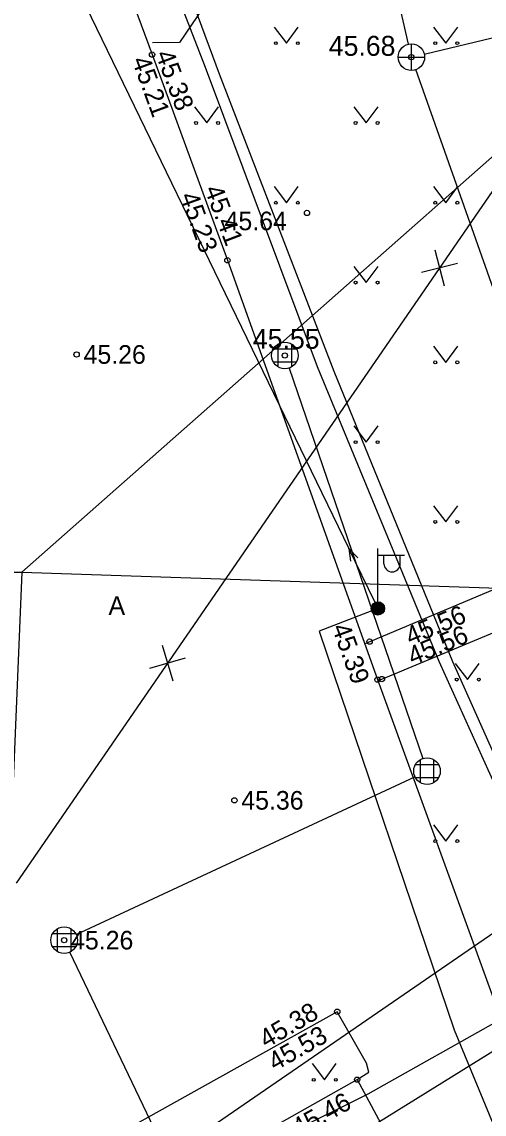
# Model space of a CAD drawing. Extents: x 641848 to 642067, y 6456098 to 6456256.
# Drawn here: x 641927.04 to 641944.44, y 6456154.73 to 6456195.8 of the extents above; entities that cross this region are included whole.
import ezdxf

# ---------------------------------------------------------------- set-up
doc = ezdxf.new("R2010")
doc.units = 0
for name, color, linetype in [('ABIJOONIS', 7, 'Continuous'), ('DKAEV', 7, 'Continuous'), ('DTRASS', 7, 'Continuous'), ('HALJASTUS', 7, 'Continuous'), ('KKAEV', 7, 'Continuous'), ('KORGUS', 7, 'Continuous'), ('KTRASS', 7, 'Continuous'), ('MPKAABEL', 7, 'Continuous'), ('MPOHULIIN', 7, 'Continuous'), ('PIIR', 7, 'Continuous'), ('POST', 7, 'Continuous'), ('SITRASS', 7, 'Continuous'), ('TEE', 7, 'Continuous'), ('TTRASS', 7, 'Continuous')]:
    doc.layers.add(name, color=color, linetype=linetype)

msp = doc.modelspace()

# ---------------------------------------------------------------- linework, layer by layer
at = {"layer": 'ABIJOONIS'}
for q in [(641947.048, 6456192.765), (641952.839, 6456174.245)]:
    msp.add_line((641927.043, 6456175.11), q, dxfattribs=at)
msp.add_lwpolyline([(641917.894, 6456175.11), (641927.043, 6456175.11), (641926.541, 6456163.004)], dxfattribs=at)
at = {"layer": 'DKAEV'}
for p, q in [((641936.69, 6456182.826), (641936.69, 6456183.692)), ((641937.19, 6456183.692), (641937.19, 6456182.826)), ((641936.507, 6456183.509), (641937.373, 6456183.509)), ((641937.373, 6456183.009), (641936.507, 6456183.009)), ((641941.855, 6456167.881), (641942.721, 6456167.881)), ((641942.038, 6456167.198), (641942.038, 6456168.064)), ((641942.538, 6456168.064), (641942.538, 6456167.198)), ((641942.721, 6456167.381), (641941.855, 6456167.381)), ((641928.202, 6456161.524), (641929.068, 6456161.524)), ((641928.385, 6456160.841), (641928.385, 6456161.707)), ((641928.885, 6456161.707), (641928.885, 6456160.841)), ((641929.068, 6456161.024), (641928.202, 6456161.024))]:
    msp.add_line(p, q, dxfattribs=at)
for centre in [(641936.94, 6456183.259), (641942.288, 6456167.631), (641928.635, 6456161.274)]:
    msp.add_circle(centre, 0.5, dxfattribs=at)
at = {"layer": 'DTRASS'}
msp.add_line((641937.102, 6456182.786), (641942.125, 6456168.104), dxfattribs=at)
for points in [[(641929.088, 6456161.485), (641941.835, 6456167.42)], [(641936.729, 6456144.371), (641928.851, 6456160.823)]]:
    msp.add_lwpolyline(points, dxfattribs=at)
at = {"layer": 'HALJASTUS'}
for p, q in [((641936.537, 6456195.607), (641937, 6456195)), ((641937, 6456195), (641937.446, 6456195.607)), ((641942.537, 6456195.607), (641943, 6456195)), ((641943, 6456195), (641943.446, 6456195.607)), ((641933.537, 6456192.607), (641934, 6456192)), ((641934, 6456192), (641934.446, 6456192.607)), ((641939.537, 6456192.607), (641940, 6456192)), ((641940, 6456192), (641940.446, 6456192.607)), ((641936.537, 6456189.607), (641937, 6456189)), ((641937, 6456189), (641937.446, 6456189.607)), ((641942.537, 6456189.607), (641943, 6456189)), ((641943, 6456189), (641943.446, 6456189.607)), ((641939.537, 6456186.607), (641940, 6456186)), ((641940, 6456186), (641940.446, 6456186.607)), ((641942.537, 6456183.607), (641943, 6456183)), ((641943, 6456183), (641943.446, 6456183.607)), ((641939.537, 6456180.607), (641940, 6456180)), ((641940, 6456180), (641940.446, 6456180.607)), ((641942.537, 6456177.607), (641943, 6456177)), ((641943, 6456177), (641943.446, 6456177.607)), ((641943.346, 6456171.678), (641943.809, 6456171.071)), ((641943.809, 6456171.071), (641944.255, 6456171.678)), ((641942.537, 6456165.607), (641943, 6456165)), ((641943, 6456165), (641943.446, 6456165.607)), ((641937.965, 6456156.631), (641938.428, 6456156.024)), ((641938.428, 6456156.024), (641938.874, 6456156.631))]:
    msp.add_line(p, q, dxfattribs=at)
for centre in [(641936.599, 6456195), (641937.428, 6456195), (641942.599, 6456195), (641943.428, 6456195), (641933.599, 6456192), (641934.428, 6456192), (641939.599, 6456192), (641940.428, 6456192), (641936.599, 6456189), (641937.428, 6456189), (641942.599, 6456189), (641943.428, 6456189), (641939.599, 6456186), (641940.428, 6456186), (641942.599, 6456183), (641943.428, 6456183), (641939.599, 6456180), (641940.428, 6456180), (641942.599, 6456177), (641943.428, 6456177), (641943.408, 6456171.071), (641944.237, 6456171.071), (641942.599, 6456165), (641943.428, 6456165), (641938.027, 6456156.024), (641938.856, 6456156.024)]:
    msp.add_circle(centre, 0.055, dxfattribs=at)
at = {"layer": 'KKAEV'}
for p, q in [((641941.699, 6456193.976), (641941.699, 6456194.976)), ((641941.199, 6456194.476), (641942.199, 6456194.476))]:
    msp.add_line(p, q, dxfattribs=at)
msp.add_circle((641941.699, 6456194.476), 0.5, dxfattribs=at)
at = {"layer": 'KORGUS'}
for centre in [(641931.943, 6456194.573), (641941.699, 6456194.476), (641937.772, 6456188.62), (641934.778, 6456186.837), (641929.105, 6456183.297), (641936.94, 6456183.259), (641940.129, 6456172.5), (641940.424, 6456171.07), (641940.593, 6456171.091), (641935.04, 6456166.532), (641928.635, 6456161.274), (641938.911, 6456158.585), (641939.66, 6456156.029)]:
    msp.add_circle(centre, 0.1, dxfattribs=at)
at = {"layer": 'KTRASS'}
for p, q in [((641941.589, 6456194.964), (641938.648, 6456207.963)), ((641942.187, 6456194.585), (641951.515, 6456196.841)), ((641955.068, 6456156.689), (641941.866, 6456194.005)), ((641942.586, 6456187.236), (641942.932, 6456185.879)), ((641942.081, 6456186.385), (641943.437, 6456186.73)), ((641932.328, 6456172.365), (641932.722, 6456171.022)), ((641931.853, 6456171.497), (641933.197, 6456171.89))]:
    msp.add_line(p, q, dxfattribs=at)
msp.add_lwpolyline([(641946.764, 6456192.353), (641926.825, 6456163.416)], dxfattribs=at)
at = {"layer": 'MPKAABEL'}
msp.add_lwpolyline([(641940.442, 6456173.748), (641938.234, 6456172.89), (641943.306, 6456157.901), (641948.82, 6456144.598)], dxfattribs=at)
at = {"layer": 'MPOHULIIN'}
for p, q in [((641939.352, 6456175.998), (641939.414, 6456175.527)), ((641939.352, 6456175.998), (641939.683, 6456175.656)), ((641940.333, 6456173.973), (641939.352, 6456175.998)), ((641940.442, 6456173.748), (641940.442, 6456173.748))]:
    msp.add_line(p, q, dxfattribs=at)
msp.add_lwpolyline([(641926.416, 6456202.662), (641939.352, 6456175.998)], dxfattribs=at)
at = {"layer": 'PIIR'}
msp.add_lwpolyline([(641898.43, 6456129.71), (641947.25, 6456163.24), (642019.41, 6456178.53), (642003.15, 6456222.86), (641998.53, 6456235.47), (641991.125, 6456255.612)], dxfattribs=at)
at = {"layer": 'POST'}
for p, q in [((641940.442, 6456173.998), (641940.442, 6456175.998)), ((641940.442, 6456175.748), (641941.442, 6456175.748)), ((641940.669, 6456175.427), (641940.669, 6456175.748)), ((641941.281, 6456175.427), (641941.281, 6456175.748)), ((641940.442, 6456173.748), (641940.442, 6456173.748))]:
    msp.add_line(p, q, dxfattribs=at)
for radius in [0.25, 0.225, 0.2, 0.175, 0.15, 0.125, 0.1, 0.075, 0.05, 0.025]:
    msp.add_circle((641940.442, 6456173.748), radius, dxfattribs=at)
msp.add_arc((641940.975, 6456175.427), 0.306, 180, 0, dxfattribs=at)
at = {"layer": 'SITRASS'}
for points in [[(641936.698, 6456152.095), (641950.178, 6456160.456)], [(641937, 6456153.971), (641940.078, 6456155.493), (641945.198, 6456158.373), (641950.144, 6456160.521)]]:
    msp.add_lwpolyline(points, dxfattribs=at)
at = {"layer": 'TEE'}
for points in [[(641930.783, 6456198.315), (641933.857, 6456203.985), (641938.395, 6456210.85), (641943.353, 6456219.814), (641947.46, 6456225.503), (641951.331, 6456229.862), (641953.164, 6456228.291), (641951.002, 6456225.686), (641948.522, 6456222.053), (641944.26, 6456215.023), (641941.6, 6456209.848), (641938.683, 6456204.64), (641936.647, 6456200.67), (641934.333, 6456197.027), (641932.971, 6456195.031), (641931.958, 6456195.012)], [(641895.617, 6456148.443), (641888.109, 6456150.504), (641884.832, 6456162.766), (641882.788, 6456170.7), (641878.494, 6456188.2), (641877.294, 6456192.92), (641884.441, 6456194.48), (641928.696, 6456203.672), (641931.241, 6456196.471), (641931.943, 6456194.573), (641934.778, 6456186.837), (641940.424, 6456171.07), (641944.925, 6456158.689)], [(641939.94, 6456172.421), (641949.534, 6456176.453), (641958.884, 6456180.571)], [(641940.44, 6456171.027), (641950.055, 6456175.034), (641962.45, 6456180.307)], [(641940.007, 6456156.647), (641938.911, 6456158.585), (641930.048, 6456153.641), (641920.37, 6456148.228), (641920.749, 6456145.087)], [(641939.66, 6456156.029), (641940.099, 6456156.314), (641940.007, 6456156.647)], [(641939.66, 6456156.029), (641940.82, 6456153.894), (641933.64, 6456149.884), (641926.058, 6456145.246), (641922.217, 6456142.73), (641921.202, 6456144.937), (641924.727, 6456147.257), (641930.25, 6456150.824), (641936.032, 6456153.988), (641939.66, 6456156.029)]]:
    msp.add_lwpolyline(points, dxfattribs=at)
at = {"layer": 'TTRASS'}
for points in [[(641970.304, 6456233.173), (641969.55, 6456232.689), (641960.236, 6456226.57), (641950.176, 6456219.973), (641940.125, 6456213.381), (641930.065, 6456206.784), (641929.357, 6456206.2), (641929.601, 6456205.296), (641933.939, 6456194.099), (641938.155, 6456182.839), (641942.729, 6456171.764), (641945.115, 6456166.5), (641949.585, 6456155.34), (641952.9, 6456146.565)], [(641971.005, 6456233.037), (641969.665, 6456232.156), (641960.937, 6456226.434), (641950.877, 6456219.837), (641940.826, 6456213.246), (641929.967, 6456206.106), (641930.265, 6456205.186), (641934.466, 6456193.849), (641938.782, 6456182.664), (641943.248, 6456171.752), (641945.516, 6456166.67), (641949.985, 6456155.497), (641953.328, 6456146.76)]]:
    msp.add_lwpolyline(points, dxfattribs=at)

# ---------------------------------------------------------------- texts
at = {"layer": 'KORGUS'}
for s, height, p in [('45.68', 0.75, (641938.591, 6456194.526)), (' 45.64', 0.7, (641934.411, 6456187.967)), ('45.55', 0.75, (641935.736, 6456183.509)), (' 45.26', 0.7, (641929.105, 6456182.947)), (' 45.36', 0.7, (641935.04, 6456166.182)), (' 45.26', 0.7, (641928.635, 6456160.924))]:
    msp.add_text(s, height=height, dxfattribs=at).set_placement(p)
for s, rotation, p in [(' 45.21', 290.1263, (641931.083, 6456194.603)), (' 45.38', 290.3605, (641931.974, 6456194.837)), (' 45.41', 290.822, (641933.812, 6456189.754)), (' 45.23', 289.7019, (641932.899, 6456189.506)), (' 45.56', 22.7974, (641941.421, 6456172.243)), (' 45.39', 289.9783, (641938.606, 6456173.283)), (' 45.56', 22.6224, (641941.504, 6456171.497)), (' 45.38', 30.2275, (641936.014, 6456157.059)), (' 45.53', 29.4198, (641936.339, 6456156.209)), (' 45.46', 28.4311, (641937.213, 6456153.732))]:
    msp.add_text(s, height=0.7, rotation=rotation, dxfattribs=at).set_placement(p)
at = {"layer": 'TEE'}
msp.add_text('A', height=0.7, dxfattribs=at).set_placement((641930.303, 6456173.506))

doc.saveas('drawing.dxf')
